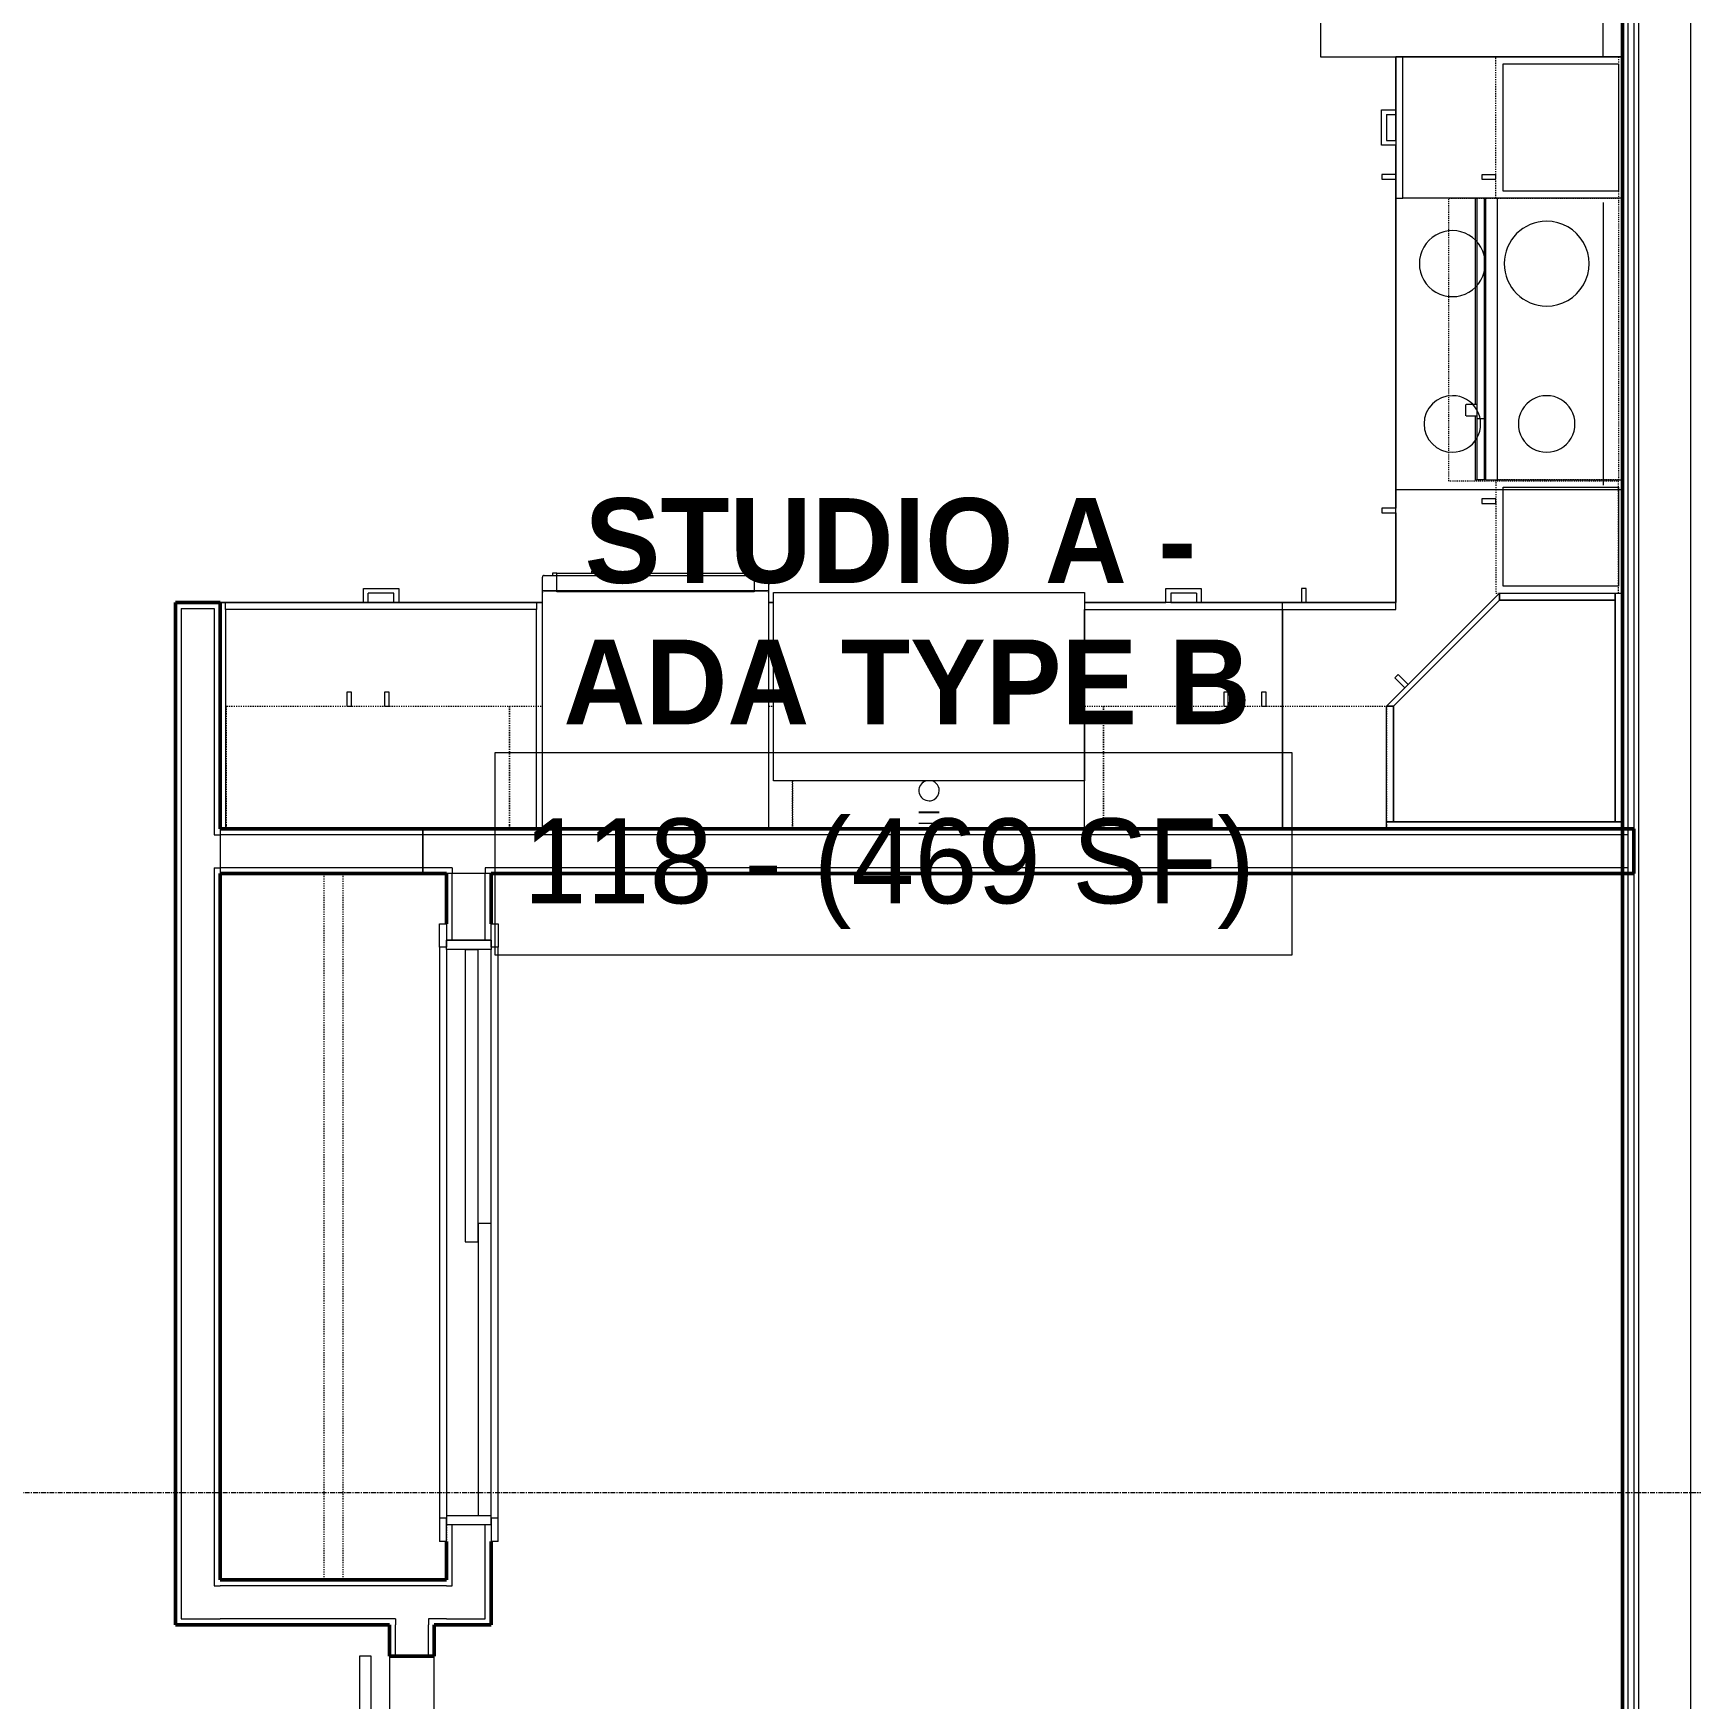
# Model space of a CAD drawing. Header units: inches. Extents: x -4235 to -464, y 9706 to 12338.
# Drawn here: x -3108.3 to -2932.5, y 11825.4 to 12002 of the extents above; entities that cross this region are included whole.
import ezdxf

# ---------------------------------------------------------------- set-up
doc = ezdxf.new("R2010")
doc.units = ezdxf.units.IN
doc.header["$MEASUREMENT"] = 0
for name, pattern in [('Dash', [0.25, 0.125, -0.125]), ('Grid Line 1_2_', [0.8749999999999999, 0.4999999999999999, -0.125, 0.125, -0.125]), ('Overhead', [0.15624999999999997, 0.09374999999999997, -0.06249999999999999])]:
    doc.linetypes.add(name, pattern=pattern)
for name, color, linetype, lineweight in [('0-1', 7, 'Continuous', 5), ('0-2', 10, 'Continuous', 9), ('A-AREA-IDEN', 2, 'Continuous', 9), ('A-DOOR-1', 10, 'Continuous', 9), ('A-DOOR-4', 7, 'Continuous', 50), ('A-DOOR-FRAM-1', 10, 'Continuous', 9), ('A-WALL-1', 7, 'Continuous', 50), ('A-WALL-2', 250, 'Continuous', 13), ('A-WALL-3', 10, 'Continuous', 9), ('A-WALL-4', 254, 'Continuous', 9), ('A-WALL-5', 113, 'Continuous', 9), ('I-WALL-1', 7, 'Continuous', 50), ('P-SANR-FIXT-1', 10, 'Continuous', 9), ('P-SANR-FIXT-2', 254, 'Continuous', 9), ('Q-CASE', 31, 'Continuous', 9), ('Q-CASE-1', 254, 'Continuous', 9), ('Q-CASE-2', 10, 'Continuous', 9), ('Q-CASE-3', 254, 'Dash', 9), ('Q-CASE-4', 10, 'Dash', 9), ('Q-CASE-HDLN-1', 10, 'Dash', 9), ('Q-CASE-HDLN-2', 254, 'Dash', 9), ('Q-SPCQ-1', 10, 'Continuous', 9), ('Q-SPCQ-2', 91, 'Overhead', 9), ('S-GRID-1', 1, 'Grid Line 1_2_', 9)]:
    doc.layers.add(name, color=color, linetype=linetype, lineweight=lineweight)
doc.styles.add('Century Gothic', font='ufonts.com_century-gothic.ttf', dxfattribs={"height": 8.999999999999991})
doc.styles.add('Century Gothic_B', font='GOTHICB.TTF', dxfattribs={"height": 8.999999999999991})

# ---------------------------------------------------------------- blocks, each defined once
blk = doc.blocks.new('SLIDING - FLUSH - 5-0 x 6-8-3203586-BACKGROUND - RCP - 1ST FLOOR')
at = {"layer": 'A-DOOR-1'}
for p, q in [((-32.75000000000009, 2.500000000038348), (-32.75000000000009, 3.250000000038348)), ((-30.25000000000009, 3.250000000038153), (-32.7500000000001, 3.250000000038137)), ((-32.75000000000009, 2.500000000038137), (-30.25000000000008, 2.500000000038153)), ((30.2499999999999, 3.250000000038259), (-30.25000000000009, 3.250000000038064)), ((-30.25000000000009, 3.250000000038348), (-30.25000000000009, 2.500000000038349)), ((30.24999999999991, 2.500000000038544), (30.2499999999999, 3.250000000038544)), ((30.2499999999999, 3.250000000038544), (32.7499999999999, 3.25000000003856)), ((32.7499999999999, 2.50000000003856), (30.2499999999999, 2.500000000038544)), ((32.7499999999999, 3.25000000003856), (32.7499999999999, 2.50000000003856)), ((29.99999999999989, 0.4999999999999985), (-1.000000000000092, 0.4999999999999985)), ((-1.000000000000095, 0.4999999999999985), (-1.000000000000095, -0.8750000000000002)), ((29.99999999999989, 0.4999999999999985), (29.99999999999989, -0.8750000000000002)), ((0.9999999999999057, -0.8750000000000002), (-30.00000000000012, -0.8750000000000002)), ((-30.00000000000012, -0.8750000000000002), (-30.00000000000012, -2.250000000000026)), ((-1.000000000000095, -0.8750000000000002), (29.99999999999989, -0.8750000000000002)), ((0.9999999999999057, -0.8750000000000002), (0.9999999999999057, -2.250000000000026)), ((-32.75000000000011, -3.000000000000026), (-32.75000000000011, -2.250000000000026)), ((-30.25000000000011, -2.250000000000026), (-32.75000000000011, -2.250000000000026)), ((-32.75000000000011, -3.000000000000027), (-30.25000000000011, -3.000000000000027)), ((-30.25000000000012, -2.250000000000026), (-30.25000000000012, -3.000000000000025)), ((-30.25000000000011, -3.000000000000311), (30.24999999999988, -3.00000000000031)), ((-30.00000000000012, -2.250000000000026), (0.9999999999999057, -2.250000000000026)), ((30.24999999999988, -2.250000000000026), (32.74999999999988, -2.250000000000026)), ((30.24999999999989, -3.000000000000026), (30.24999999999989, -2.250000000000026)), ((32.74999999999988, -3.000000000000026), (30.24999999999988, -3.000000000000026)), ((32.74999999999988, -2.250000000000026), (32.74999999999988, -3.000000000000026))]:
    blk.add_line(p, q, dxfattribs=at)
at = {"layer": 'A-DOOR-FRAM-1'}
for p, q in [((-31.0000000000001, -2.249999999999958), (-31.0000000000001, 2.500000000038503)), ((-30.00000000000008, 2.500000000038503), (-31.0000000000001, 2.500000000038503)), ((29.99999999999988, 2.50000000003822), (-30.00000000000008, 2.50000000003822)), ((-30.00000000000008, 2.500000000038503), (-30.00000000000008, -2.249999999999958)), ((29.99999999999988, -2.249999999999958), (29.99999999999988, 2.500000000038503)), ((29.99999999999988, 2.500000000038503), (30.9999999999999, 2.500000000038503)), ((30.9999999999999, 2.500000000038503), (30.9999999999999, -2.249999999999958)), ((-31.00000000000009, -2.249999999999958), (-30.00000000000009, -2.249999999999958)), ((0.9999999999997619, -2.250000000000242), (29.99999999999988, -2.250000000000242)), ((30.9999999999999, -2.249999999999958), (29.99999999999988, -2.249999999999958))]:
    blk.add_line(p, q, dxfattribs=at)
blk = doc.blocks.new('BARN - FLUSH - 3-0 x 7-0 BARN DOOR-V16-BACKGROUND - RCP - 1ST FLOOR')
at = {"layer": 'A-DOOR-1'}
for p, q in [((-57.00000000000886, 5.57292521109396), (-60.0000000000092, 5.57292521109396)), ((-60.00000000000033, 5.572925211097445), (-60.00000000000033, 4.947925211097454)), ((-57.00000000000023, 4.07292521109958), (-57.00000000000023, 5.822925211099578)), ((-57.00000000000023, 5.822925211099578), (-21.00000000000023, 5.822925211099578)), ((-21.00000000000023, 5.822925211099578), (-21.00000000000023, 4.07292521109958)), ((17.99999999999079, 5.57292521109396), (-21.00000000000886, 5.57292521109396)), ((17.99999999999986, 4.94792521109745), (17.99999999999986, 5.572925211097445)), ((-60.00000000000033, 4.947925211097447), (-60.00000000000033, 4.322925211097445)), ((-60.00000000000954, 4.322925211094073), (-57.0000000000092, 4.322925211094073)), ((-21.00000000000023, 4.07292521109958), (-57.00000000000023, 4.07292521109958)), ((-21.00000000000921, 4.322925211094073), (17.99999999999045, 4.322925211094073)), ((17.99999999999986, 4.322925211097445), (17.99999999999986, 4.947925211097443))]:
    blk.add_line(p, q, dxfattribs=at)
at = {"layer": 'A-DOOR-4'}
for p, q in [((-56.00000000000018, 5.999999999999679), (-56.00000000000018, 5.82292521109938)), ((-54.50000000000018, 5.999999999999679), (-56.00000000000018, 5.999999999999679)), ((-54.50000000000018, 5.82292521109938), (-54.50000000000018, 5.999999999999679)), ((-23.50000000000048, 5.999999999999679), (-23.50000000000048, 5.82292521109922)), ((-22.00000000000048, 5.999999999999679), (-23.50000000000048, 5.999999999999679)), ((-22.00000000000048, 5.82292521109922), (-22.00000000000048, 5.999999999999679))]:
    blk.add_line(p, q, dxfattribs=at)
blk = doc.blocks.new('Refrigerator_-_Side-by-Side_6047 - 36_ X 30_-345559-BACKGROUND - RCP - 1ST FLOOR')
at = {"layer": 'Q-SPCQ-1'}
for p, q in [((17.87499999999981, 14.42220360188391), (-17.87500000000018, 14.42220360188391)), ((-17.87500000000018, 14.42220360188391), (-17.87500000000018, -15.57779639811609)), ((17.8749999999998, -15.57779639811608), (17.8749999999998, 14.42220360188391)), ((-17.87500000000018, -15.57779639811608), (17.87499999999981, -15.57779639811608))]:
    blk.add_line(p, q, dxfattribs=at)
blk = doc.blocks.new('OD_CW_Closet - OD_CW_Closet-2480202-BACKGROUND - RCP - 1ST FLOOR')
at = {"layer": 'Q-CASE-HDLN-1'}
for p, q in [((6.050204918920828, -9.285905377964807e-13), (7.800204918918539, -9.285905377964807e-13)), ((8.800204918920798, -9.285905377964807e-13), (68.80020491892064, -9.285905377964807e-13)), ((69.05020491892041, -9.285905377964807e-13), (71.55020491892061, -9.285905377964807e-13)), ((0.7377049180327883, -11.00000000000065), (75.64229468586618, -11.00000000000065)), ((0.7377049180327883, -13.00000000000065), (75.64229468586618, -13.00000000000065))]:
    blk.add_line(p, q, dxfattribs=at)
at = {"layer": 'Q-CASE-HDLN-2'}
for p, q in [((0.7377049180327883, -24.00000000000042), (0.7377049180327883, -9.272582701669305e-13)), ((0.7377049180327883, -9.285905377964807e-13), (6.050204918920828, -9.285905377964807e-13)), ((68.80020491892064, -9.285905377964807e-13), (69.05020491892041, -9.285905377964807e-13)), ((71.55020491892061, -9.285905377964807e-13), (75.64229468586618, -9.285905377964807e-13)), ((75.64229468586618, -9.285905377964807e-13), (75.64229468586618, -24.00000000000042)), ((75.64229468586618, -24.00000000000042), (0.7377049180327829, -24.00000000000042))]:
    blk.add_line(p, q, dxfattribs=at)
blk = doc.blocks.new('Range - 24_ x 30_-2320547-BACKGROUND - RCP - 1ST FLOOR')
at = {"layer": 'Q-SPCQ-1'}
blk.add_line((-2.664535259100375e-15, 21.99999999999997), (29.9999999999962, 21.99999999999997), dxfattribs=at)
for centre, radius, start, end in [((6.499999999999339, 16.00000000000003), 4.499999999999293, 359.9999999999996, 179.9999999999998), ((23.49999999999869, 16.00000000000002), 2.999999999999963, 359.9999999999996, 179.9999999999997), ((6.499999999999339, 16.00000000000006), 4.499999999999299, 179.9999999999997, 359.9999999999989), ((23.49999999999869, 16.00000000000005), 2.999999999999962, 180.0000000000001, 3.562221243239139e-13), ((6.499999999999833, 5.999999999999932), 3.499999999999869, 359.9999999999996, 179.9999999999998), ((23.49999999999989, 5.999999999999961), 2.999999999999918, 359.9999999999996, 180), ((6.499999999999833, 5.999999999999954), 3.49999999999987, 180.0000000000001, 3.562221243239139e-13), ((23.49999999999989, 5.999999999999978), 2.999999999999916, 179.9999999999998, 359.9999999999989)]:
    blk.add_arc(centre, radius, start, end, dxfattribs=at)
blk = doc.blocks.new('300 Series Wall Hung Cabinet_302 - 33_ X 21_-2749814-BACKGROUND - RCP - 1ST FLOOR')
at = {"layer": 'Q-CASE-3'}
for p, q in [((14.49999998684184, 15.37500000003894), (16.5000000000002, 15.37500000003894)), ((16.5000000000002, 15.37500000003894), (16.5000000000002, 2.750000000226902)), ((-16.49999999999978, 2.750000000217617), (-16.49999999999978, 7.47235920421164))]:
    blk.add_line(p, q, dxfattribs=at)
at = {"layer": 'Q-CASE-4'}
for p, q in [((-16.49999999999978, 2.374999999999776), (-16.49999999999978, 2.750000000217617)), ((16.5000000000002, 2.374999999999776), (-16.49999999999978, 2.374999999999776)), ((16.5000000000002, 2.750000000226902), (16.5000000000002, 2.374999999999777))]:
    blk.add_line(p, q, dxfattribs=at)
blk = doc.blocks.new('Base Cabinet 4 Drawer 254 - Base Cabinet 4 Drawer 254 21_-2556168-BACKGROUND - RCP - 1ST FLOOR')
at = {"layer": 'Q-CASE-2'}
for p, q in [((-9.762295081967455, -23.25000000000002), (-9.762295081967455, 5.86197757002089e-14)), ((-9.762295081967455, 5.86197757002089e-14), (11.23770491803255, 5.86197757002089e-14)), ((11.23770491803255, 5.86197757002089e-14), (11.23770491803255, -23.25000000000002)), ((-9.762295081967455, -23.25000000000002), (-9.762295081967455, -23.99999999999998)), ((11.23770491803255, -23.25000000000002), (-9.762295081967457, -23.25000000000002)), ((-9.762295081967455, -23.99999999999998), (11.23770491803255, -23.99999999999998)), ((-0.6379222451228456, -24.00000000000002), (-1.137295081967466, -24.00000000000002)), ((-1.137295081967467, -25.50000000000002), (-1.137295081967465, -24.00000000000002)), ((-0.637922245122847, -25.0006271631554), (-0.6379222451228456, -24.00000000000002)), ((2.113332081187912, -25.00062716315539), (2.113332081187914, -24.00000000000002)), ((2.113332081187914, -24.00000000000002), (2.612704918032535, -24.00000000000002)), ((2.612704918032533, -24.00000000000002), (2.61270491803253, -25.50000000000001)), ((11.23770491803255, -23.99999999999998), (11.23770491803255, -23.25000000000002)), ((2.612704918032532, -25.50000000000001), (-1.137295081967469, -25.50000000000002)), ((-0.637922245122847, -25.0006271631554), (2.113332081187912, -25.00062716315539))]:
    blk.add_line(p, q, dxfattribs=at)
blk = doc.blocks.new('308 - 308 x 27_-2727435-BACKGROUND - RCP - 1ST FLOOR')
at = {"layer": 'Q-CASE'}
for p, q in [((-11.99999999999977, 15.37500000003865), (-1.718625242119755e-13, 27.37500000003897)), ((-1.758593271006261e-13, 26.62500000003882), (-11.24999999999976, 15.37500000003865)), ((-1.718625242119755e-13, 27.37500000003897), (-1.718625242119755e-13, 26.62500000003882)), ((-11.24999999999976, 15.37500000003865), (-11.99999999999977, 15.37500000003865))]:
    blk.add_line(p, q, dxfattribs=at)
at = {"layer": 'Q-CASE-1'}
for p, q in [((-11.24999999999993, 15.37500000003854), (-7.314149286230543e-13, 26.62500000003885)), ((-3.517186542012508e-13, 27.37500000003897), (12.24999999999979, 27.37500000003897)), ((-3.503974241396172e-13, 26.62500000003931), (-3.517186542012508e-13, 27.37500000003897)), ((-7.327471962526045e-13, 26.62500000003885), (12.24999999999954, 26.62500000003886)), ((12.24999999999979, 26.62500000003931), (-3.517186542012508e-13, 26.62500000003931)), ((12.24999999999979, 27.37500000003897), (12.24999999999979, 26.62500000003931)), ((12.25000000000027, 3.124999999999795), (12.25000000000027, 27.37500000003929)), ((12.25000000000027, 27.37500000003929), (12.6249999999988, 27.37500000003929)), ((12.24999999999954, 26.62500000003886), (12.24999999999954, 3.124999999999795)), ((-10.7620368030977, 18.73323088084926), (-11.10742029237393, 18.38784739157304)), ((-11.10742029237392, 18.38784739157304), (-10.04728645041973, 17.32771354961884)), ((-9.701902961143501, 17.67309703889506), (-10.7620368030977, 18.73323088084926)), ((-11.99999999999978, 15.37500000003866), (-11.24999999999978, 15.37500000003866)), ((-11.99999999999978, 3.124999999999801), (-11.99999999999978, 15.37500000003866)), ((-11.24999999999993, 3.124999999999795), (-11.24999999999993, 15.37500000003854)), ((-11.24999999999978, 15.37500000003866), (-11.24999999999978, 3.124999999999801)), ((-11.24999999999978, 3.124999999999801), (-11.99999999999978, 3.124999999999799)), ((-11.99999999999974, 2.750000000237205), (-11.99999999999974, 3.124999999999797)), ((-11.99999999999974, 3.124999999999797), (12.62500000000553, 3.124999999999797)), ((12.24999999999954, 3.124999999999797), (-11.24999999999993, 3.124999999999795)), ((12.62500000000552, 3.124999999999795), (12.25000000000027, 3.124999999999795))]:
    blk.add_line(p, q, dxfattribs=at)
at = {"layer": 'Q-CASE-2'}
for p, q in [((12.6249999999988, 27.37500000003929), (13.00000000000021, 27.37500000003929)), ((13.00000000000021, 27.37500000003929), (13.00000000000021, 3.124999999999795)), ((-11.99999999999974, 2.375000000902045), (-11.99999999999974, 2.750000000237205)), ((13.00000000000021, 2.374999999999797), (-11.99999999999974, 2.374999999999797)), ((13.00000000000021, 3.124999999999795), (12.62500000000552, 3.124999999999795)), ((12.62500000000553, 3.124999999999797), (13.00000000000021, 3.124999999999797)), ((13.00000000000021, 3.124999999999797), (13.00000000000021, 2.374999999999797))]:
    blk.add_line(p, q, dxfattribs=at)
blk = doc.blocks.new('300 Series Wall Hung Cabinet_301 - 12_ x 27_-2529027-BACKGROUND - RCP - 1ST FLOOR')
at = {"layer": 'Q-CASE-1'}
for p, q in [((-5.250000000000161, -12.43750000003913), (-5.250000000000162, -0.1875000000002025)), ((5.249999999999917, -0.1875000000002025), (5.249999999999917, -12.43750000003913)), ((5.249999999999917, -12.43750000003913), (-5.250000000000161, -12.43750000003913)), ((-3.51155398524565, -13.18750000003938), (-3.999999999999833, -13.18750000003938)), ((-3.999999999999833, -13.18750000003938), (-3.999999999999833, -14.68675565726171)), ((-3.511553985245655, -14.68675565726171), (-3.511553985245655, -13.18750000003938)), ((-3.999999999999833, -14.68675565726171), (-3.51155398524565, -14.68675565726171))]:
    blk.add_line(p, q, dxfattribs=at)
at = {"layer": 'Q-CASE-2'}
blk.add_line((-5.250000000000162, -0.1875000000002025), (5.249999999999917, -0.1875000000002025), dxfattribs=at)
at = {"layer": 'Q-CASE-3'}
for p, q in [((-5.999999999999787, -0.1875000000002024), (-5.999999999999787, -13.18750000003937)), ((6.000000000000202, -13.18750000003937), (6.000000000000202, -0.1875000000002025)), ((-5.999999999999787, -13.18750000003937), (6.000000000000202, -13.18750000003937))]:
    blk.add_line(p, q, dxfattribs=at)
at = {"layer": 'Q-CASE-4'}
blk.add_line((6.000000000000202, -0.1875000000002024), (-5.999999999999786, -0.1875000000002024), dxfattribs=at)
blk = doc.blocks.new('Base Cabinet 3 Drawer 230 - Base Cabinet 3 Drawer 230 33_-2609767-BACKGROUND - RCP - 1ST FLOOR')
at = {"layer": 'Q-CASE-2'}
for p, q in [((-1.137295081967465, 23.99999999999995), (-1.137295081967467, 25.49999999999995)), ((-1.137295081967469, 25.49999999999995), (2.612704918032532, 25.49999999999994)), ((2.113332081187912, 25.00062716315531), (-0.6379222451228473, 25.00062716315533)), ((-0.6379222451228459, 23.99999999999995), (-0.6379222451228473, 25.00062716315533)), ((2.113332081187913, 23.99999999999995), (2.113332081187912, 25.00062716315531)), ((2.612704918032529, 25.49999999999994), (2.612704918032533, 23.99999999999995)), ((-15.76229508196745, 23.99999999999998), (17.23770491803254, 23.99999999999998)), ((-15.76229508196745, 23.24999999999998), (-15.76229508196745, 23.99999999999998)), ((17.23770491803254, 23.24999999999998), (-15.76229508196745, 23.24999999999998)), ((-15.76229508196745, 23.24999999999998), (-15.76229508196745, -7.993605777301063e-14)), ((-1.137295081967467, 23.99999999999995), (-0.6379222451228459, 23.99999999999995)), ((2.612704918032535, 23.99999999999995), (2.113332081187914, 23.99999999999995)), ((17.23770491803254, 23.99999999999998), (17.23770491803254, 23.24999999999998)), ((17.23770491803254, -7.993605777301063e-14), (17.23770491803254, 23.24999999999998)), ((-15.76229508196745, -7.993605777301063e-14), (17.23770491803254, -7.993605777301063e-14))]:
    blk.add_line(p, q, dxfattribs=at)
blk = doc.blocks.new('30quot_MicrowaveVent_11166 - 70cm miele oven-V19-BACKGROUND - RCP - 1ST FLOOR')
at = {"layer": 'Q-CASE-1'}
for p, q in [((-14.20323996385697, -0.3749999935878682), (-14.20323996385699, -13.2283464566962)), ((15.67864979992253, -13.22834645669624), (15.67864979992255, -0.3749999935888702)), ((-14.20323996385699, -13.2283464566962), (-14.20323996385699, -14.48818897637811)), ((15.67864979992253, -13.22834645669624), (-14.20323996385699, -13.2283464566962)), ((15.67864979992253, -14.48818897637815), (15.67864979992253, -13.22834645669624)), ((-14.20323996385699, -14.48818897637811), (15.67864979992253, -14.48818897637815)), ((9.18258680779676, -14.60629921259863), (-14.20323996385699, -14.60629921259856)), ((-14.20323996385699, -14.60629921259856), (-14.20323996385699, -15.39370078740171)), ((-14.20323996385724, -15.39370078740176), (-14.20323996385724, -15.59934049563707)), ((-14.20323996385699, -15.39370078740171), (9.182586807796756, -15.39370078740178)), ((-14.20323996386997, -15.59934049563987), (7.686523815658147, -15.59934049563987)), ((7.686523815670802, -15.39370078740172), (7.686523815670801, -16.54997944130986)), ((8.878638004028913, -16.54997944130984), (8.878638004028915, -15.39370078740175)), ((8.878638004016208, -15.5993404956397), (15.67864979990958, -15.5993404956397)), ((9.18258680779676, -14.60629921259863), (9.182586807796756, -15.39370078740178)), ((15.67864979992279, -14.60629921259866), (9.18258680779676, -14.60629921259864)), ((9.18258680779676, -14.60629921259864), (9.182586807796758, -15.39370078740177)), ((9.182586807796758, -15.39370078740177), (15.67864979992279, -15.39370078740179)), ((15.67864979992279, -14.60629921259866), (15.67864979992279, -15.39370078740179)), ((15.6786497999223, -15.59934049563711), (15.6786497999223, -15.3937007874018)), ((7.686523815658147, -16.59914315957239), (8.878638004016208, -16.59914315957222)), ((8.878638004028913, -16.54997944130985), (8.878638004028913, -16.54997944130984))]:
    blk.add_line(p, q, dxfattribs=at)
at = {"layer": 'Q-CASE-2'}
for p, q in [((-14.20323996385697, -1.683762490763913e-13), (-14.20323996385697, -0.3749999935878682)), ((15.67864979992255, -2.110088132219973e-13), (-14.20323996385697, -1.683762490763913e-13)), ((15.67864979992255, -0.3749999935888702), (15.67864979992255, -2.110088132219973e-13))]:
    blk.add_line(p, q, dxfattribs=at)
blk = doc.blocks.new('Base Cabinet Corner 197 - Base Cabinet Corner 197-2565125-BACKGROUND - RCP - 1ST FLOOR')
at = {"layer": 'Q-CASE-2'}
for p, q in [((-23.26229508196744, 9.059419880941276e-14), (12.73770491803259, 9.059419880941276e-14)), ((-23.26229508196744, -35.99999999999996), (-23.26229508196744, 9.059419880941276e-14)), ((12.73770491803259, 9.059419880941276e-14), (12.73770491803259, -23.99999999999989)), ((0.7377049180324715, -23.25000000000006), (0.7377049180324715, -35.99999999999996)), ((12.73770491803259, -23.25000000000006), (0.7377049180324712, -23.25000000000006)), ((0.7377049180324715, -23.25000000000006), (0.7377049180324715, -23.99999999999989)), ((0.7377049180324715, -23.99999999999989), (0.7377049180324715, -35.99999999999996)), ((12.73770491803259, -23.99999999999989), (0.7377049180324712, -23.99999999999989)), ((10.72615093278658, -24.00000000000017), (10.2377049180324, -24.00000000000017)), ((10.2377049180324, -24.00000000000017), (10.2377049180324, -25.49925565722249)), ((10.72615093278657, -25.49925565722249), (10.72615093278657, -24.00000000000017)), ((10.2377049180324, -25.49925565722249), (10.72615093278658, -25.49925565722249)), ((2.232901055810285, -33.51155398524595), (0.7336453985879628, -33.51155398524595)), ((0.7336453985879627, -33.51155398524595), (0.7336453985879625, -34.00000000000013)), ((2.232901055810286, -34.00000000000013), (2.232901055810285, -33.51155398524595)), ((0.7336453985879626, -34.00000000000013), (2.232901055810287, -34.00000000000013)), ((0.7377049180324715, -35.99999999999996), (-23.26229508196744, -35.99999999999996))]:
    blk.add_line(p, q, dxfattribs=at)
blk = doc.blocks.new('300 Series Wall Hung Cabinet_301 - 15_ x 27_-2759284-BACKGROUND - RCP - 1ST FLOOR')
at = {"layer": 'Q-CASE-1'}
for p, q in [((-5.01155398524565, 14.68675565726129), (-5.499999999999833, 14.68675565726129)), ((-5.499999999999833, 14.68675565726129), (-5.499999999999833, 13.18750000003897)), ((-5.011553985245655, 13.18750000003897), (-5.011553985245655, 14.68675565726129)), ((-6.750000000000163, 0.1874999999997975), (-6.750000000000163, 12.43750000003872)), ((-6.750000000000163, 12.43750000003872), (6.749999999999915, 12.43750000003872)), ((-5.499999999999833, 13.18750000003897), (-5.01155398524565, 13.18750000003897)), ((6.749999999999915, 12.43750000003872), (6.749999999999915, 0.1874999999997975))]:
    blk.add_line(p, q, dxfattribs=at)
at = {"layer": 'Q-CASE-2'}
blk.add_line((6.749999999999915, 0.1874999999997975), (-6.750000000000163, 0.1874999999997975), dxfattribs=at)
at = {"layer": 'Q-CASE-3'}
for p, q in [((-7.499999999999789, 0.1874999999997974), (-7.499999999999789, 13.18750000003897)), ((-7.499999999999789, 13.18750000003897), (7.500000000000199, 13.18750000003897)), ((7.5000000000002, 1.812500006871108), (7.5000000000002, 0.1874999999997975))]:
    blk.add_line(p, q, dxfattribs=at)
at = {"layer": 'Q-CASE-4'}
for p, q in [((7.5000000000002, 13.18750000003897), (7.5000000000002, 1.812500006871108)), ((7.5000000000002, 0.1874999999997974), (-7.499999999999787, 0.1874999999997974))]:
    blk.add_line(p, q, dxfattribs=at)
blk = doc.blocks.new('kitchen_faucet_14143 - kitchen_faucet_14143-V63-BACKGROUND - RCP - 1ST FLOOR')
at = {"layer": 'P-SANR-FIXT-2'}
for p, q in [((2.26377952755905, 1.045785835549179), (2.26377952755905, 1.082677165354323)), ((2.26377952755905, 0.5413385826771525), (2.26377952755905, 1.045785835549179)), ((2.26377952755905, -0.2802174700913224), (2.26377952755905, 0.5413385826771525)), ((2.341937537993019, 1.082677165354323), (2.341937537993019, -0.2802174700913151)), ((3.444881889763774, 0.5413385826771525), (3.444881889763774, 1.082677165354323)), ((3.444881889763774, -1.099722404419551e-14), (3.444881889763774, 0.5413385826771525)), ((2.26377952755905, -0.9376259292941831), (2.26377952755905, -0.2802174700913224)), ((2.26377952755905, -1.045785835549195), (2.26377952755905, -0.9376259292941831)), ((2.26377952755905, -1.082677165354337), (2.26377952755905, -1.045785835549195)), ((2.341937537993019, -0.2802174700913151), (2.341937537993019, -0.9376259292941796)), ((2.341937537993019, -0.9376259292941796), (2.341937537993019, -1.045785835549193)), ((2.341937537993019, -1.045785835549193), (2.341937537993019, -1.082677165354337)), ((3.444881889763774, -0.2802174700913224), (3.444881889763774, -1.099722404419551e-14)), ((3.444881889763774, -0.7655683654578846), (3.444881889763774, -0.2802174700913224)), ((3.444881889763774, -1.082677165354337), (3.444881889763774, -0.7655683654578846))]:
    blk.add_line(p, q, dxfattribs=at)
at = {"layer": 'P-SANR-FIXT-2', "flags": 128}
blk.add_lwpolyline([(-0.9193261712170794, -0.5997664467522068), (-0.9595049507451846, -0.6124470583235476), (-1.000406581402217, -0.6253558051069006), (-1.042023141024003, -0.6384901868301057)], dxfattribs=at)
at = {"layer": 'P-SANR-FIXT-2'}
for radius, start, end in [(1.08267716535433, 135.0000000000003, 164.2961204791863), (1.08267716535433, 90.00000000000031, 135.0000000000003), (1.082677165354331, 30.00000000000031, 90.00000000000037), (1.08267716535433, 284.9999999999995, 359.9999999999994), (1.082677165354331, 15.00000000000037, 30.00000000000037), (1.082677165354331, 3.702555429209841e-13, 15.00000000000037), (1.082677165354331, 195.7038795208137, 254.9999999999997), (1.082677165354332, 254.9999999999997, 269.9999999999996), (1.08267716535433, 269.9999999999996, 284.9999999999996)]:
    blk.add_arc((0, 0), radius, start, end, dxfattribs=at)
blk = doc.blocks.new('Stainless Steel Farmhous Kitchen Sink - Stainless Steel Farmhous Kitchen Sink-2443921-BACKGROUND - RCP - 1ST FLOOR')
at = {"layer": 'P-SANR-FIXT-1'}
for p, q in [((-32.99999999999999, -22.20255807728396), (-32.99999999999999, -2.246744941135732)), ((-32.99999999999999, -2.246744941135732), (3.351335386622781e-43, -2.246744941127163)), ((3.351335386622781e-43, -2.246744941127163), (1.962812617283057e-42, -22.20255807728407)), ((1.962812617283057e-42, -22.20255807728407), (-32.99999999999999, -22.20255807728396))]:
    blk.add_line(p, q, dxfattribs=at)
blk = doc.blocks.new('300 Series Wall Hung Cabinet_302 - 30_ X 27_-V57-BACKGROUND - RCP - 1ST FLOOR')
at = {"layer": 'Q-CASE-1'}
for p, q in [((-1.761553985245542, 16.87425565726128), (-2.249999999999725, 16.87425565726128)), ((-2.249999999999725, 16.87425565726128), (-2.249999999999725, 15.37500000003896)), ((-1.761553985245548, 15.37500000003896), (-1.761553985245548, 16.87425565726128)), ((2.238446014754497, 16.87425565726127), (1.750000000000313, 16.87425565726127)), ((1.750000000000313, 16.87425565726127), (1.750000000000313, 15.37500000003894)), ((2.238446014754491, 15.37500000003894), (2.238446014754491, 16.87425565726127)), ((-2.249999999999725, 15.37500000003896), (-1.761553985245542, 15.37500000003896)), ((1.750000000000313, 15.37500000003894), (2.238446014754497, 15.37500000003894))]:
    blk.add_line(p, q, dxfattribs=at)
at = {"layer": 'Q-CASE-3'}
for p, q in [((-14.99999999999979, 2.750000000226922), (-14.99999999999979, 15.37500000003897)), ((-14.99999999999979, 15.37500000003897), (15.0000000000002, 15.37500000003897)), ((15.0000000000002, 15.37500000003897), (15.0000000000002, 2.750000000235247))]:
    blk.add_line(p, q, dxfattribs=at)
at = {"layer": 'Q-CASE-4'}
for p, q in [((-14.99999999999979, 2.374999999999797), (-14.99999999999979, 2.750000000226922)), ((15.0000000000002, 2.374999999999797), (-14.99999999999979, 2.374999999999797)), ((15.0000000000002, 2.750000000235247), (15.0000000000002, 2.374999999999798))]:
    blk.add_line(p, q, dxfattribs=at)
blk = doc.blocks.new('300 Series Wall Hung Cabinet_302 - 30_ X 27_-V58-BACKGROUND - RCP - 1ST FLOOR')
at = {"layer": 'Q-CASE-3'}
for p, q in [((-14.99999999999979, 2.750000000208995), (-14.99999999999979, 15.37500000003897)), ((-14.99999999999979, 15.37500000003897), (-11.5156250064288, 15.37500000003897)), ((12.48437499357154, 15.37500000003897), (12.99999998684248, 15.37500000003897)), ((15.0000000000002, 7.472359204211664), (15.0000000000002, 2.75000000021764))]:
    blk.add_line(p, q, dxfattribs=at)
at = {"layer": 'Q-CASE-4'}
for p, q in [((-14.99999999999979, 2.374999999999797), (-14.99999999999979, 2.750000000208995)), ((-11.51562500642271, 2.374999999999797), (-14.99999999999979, 2.374999999999797)), ((15.0000000000002, 2.374999999999797), (12.48437499357714, 2.374999999999797)), ((15.0000000000002, 2.75000000021764), (15.0000000000002, 2.374999999999798))]:
    blk.add_line(p, q, dxfattribs=at)
blk = doc.blocks.new('300 Series Wall Hung Cabinet_302 - 30_ X 27_-V59-BACKGROUND - RCP - 1ST FLOOR')
at = {"layer": 'Q-CASE-1'}
for p, q in [((-1.761553985245542, 16.87425565726128), (-2.249999999999725, 16.87425565726128)), ((-2.249999999999725, 16.87425565726128), (-2.249999999999725, 15.37500000003896)), ((-1.761553985245548, 15.37500000003896), (-1.761553985245548, 16.87425565726128)), ((2.238446014754497, 16.87425565726127), (1.750000000000313, 16.87425565726127)), ((1.750000000000313, 16.87425565726127), (1.750000000000313, 15.37500000003894)), ((2.238446014754491, 15.37500000003894), (2.238446014754491, 16.87425565726127)), ((-2.249999999999725, 15.37500000003896), (-1.761553985245542, 15.37500000003896)), ((1.750000000000313, 15.37500000003894), (2.238446014754497, 15.37500000003894))]:
    blk.add_line(p, q, dxfattribs=at)
at = {"layer": 'Q-CASE-3'}
for p, q in [((-14.99999999999979, 2.750000000200348), (-14.99999999999979, 15.37500000003897)), ((-14.99999999999979, 15.37500000003897), (15.0000000000002, 15.37500000003897)), ((15.0000000000002, 15.37500000003897), (15.0000000000002, 2.750000000208674))]:
    blk.add_line(p, q, dxfattribs=at)
at = {"layer": 'Q-CASE-4'}
for p, q in [((-14.99999999999979, 2.376738306122366), (-14.99999999999979, 2.750000000200348)), ((15.0000000000002, 2.374999999999797), (-14.99999999999979, 2.374999999999797)), ((15.0000000000002, 2.750000000208674), (15.0000000000002, 2.374999999999798))]:
    blk.add_line(p, q, dxfattribs=at)
blk = doc.blocks.new('Single Door 1 Drawer 211 - 211 Base Cabinet Single Door1 Drawer 15_-2709718-BACKGROUND - RCP - 1ST FLOOR')
at = {"layer": 'Q-CASE-2'}
for p, q in [((-11.26229508196745, -23.25000000000002), (-11.26229508196745, 7.993605777301176e-14)), ((-11.26229508196745, 7.993605777301176e-14), (3.737704918032543, 7.993605777301176e-14)), ((3.737704918032544, 7.993605777301176e-14), (3.737704918032544, -23.25000000000006)), ((-11.26229508196745, -23.25000000000002), (-11.26229508196745, -23.99999999999995)), ((3.737704918032544, -23.25000000000006), (-11.26229508196745, -23.25000000000006)), ((-11.26229508196745, -23.99999999999998), (3.737704918032543, -23.99999999999998)), ((-5.137922245122884, -24.0000000000001), (-5.637295081967506, -24.0000000000001)), ((-5.637295081967506, -25.50000000000011), (-5.637295081967504, -24.0000000000001)), ((-5.137922245122885, -25.00062716315548), (-5.137922245122884, -24.0000000000001)), ((-2.386667918812126, -25.00062716315547), (-2.386667918812124, -24.0000000000001)), ((-2.386667918812124, -24.0000000000001), (-1.887295081967503, -24.00000000000011)), ((-1.887295081967505, -24.0000000000001), (-1.887295081967509, -25.50000000000009)), ((1.726150932786689, -24.00000000000013), (1.237704918032505, -24.00000000000013)), ((1.237704918032505, -24.00000000000013), (1.237704918032505, -25.49925565722245)), ((1.726150932786682, -25.49925565722245), (1.726150932786682, -24.00000000000013)), ((3.737704918032544, -23.99999999999998), (3.737704918032544, -23.25000000000006)), ((-1.887295081967507, -25.5000000000001), (-5.637295081967507, -25.50000000000011)), ((-5.137922245122885, -25.00062716315548), (-2.386667918812126, -25.00062716315547)), ((1.237704918032505, -25.49925565722245), (1.726150932786689, -25.49925565722245))]:
    blk.add_line(p, q, dxfattribs=at)
blk = doc.blocks.new('Range_Hood_386 - 30_ Wide-V83-BACKGROUND - RCP - 1ST FLOOR')
at = {"layer": 'Q-SPCQ-2'}
for p, q in [((-15.00000000000011, -6.000000000000175), (-15.00000000000011, 11.99999999999996)), ((-15.00000000000011, 11.99999999999996), (14.99999999999985, 11.99999999999996)), ((14.99999999999985, 11.99999999999996), (14.99999999999985, -6.000000000000175)), ((14.99999999999985, -6.000000000000175), (-15.00000000000011, -6.000000000000175))]:
    blk.add_line(p, q, dxfattribs=at)
blk = doc.blocks.new('CTR - 1st Phase - Unit Layouts_rvt-1-BACKGROUND - RCP - 1ST FLOOR')
at = {"layer": 'A-WALL-1'}
for p, q in [((-3093.236236680029, 11833.20980634292), (-3093.236236680013, 11941.61439611045)), ((-3093.236236680013, 11941.61439611045), (-3092.611236680013, 11941.61439611045)), ((-3092.611236680013, 11941.61439611045), (-3089.111236680013, 11941.61439611045)), ((-3089.111236680013, 11941.61439611045), (-3088.486236680013, 11941.61439611045)), ((-3088.486236680013, 11941.61439611045), (-3088.486236680017, 11917.61439611105)), ((-3088.486236680017, 11917.61439611105), (-2938.548736685924, 11917.614396111)), ((-2938.548736685924, 11917.614396111), (-2938.548736685925, 11916.989396111)), ((-2938.548736685925, 11916.989396111), (-2938.548736685926, 11913.489396111)), ((-3064.486236684081, 11912.86439611104), (-3088.486236680018, 11912.86439611105)), ((-3088.486236680018, 11912.86439611105), (-3088.486236680029, 11837.95980634292)), ((-3064.486236684084, 11907.55189610986), (-3064.486236684081, 11912.86439611104)), ((-3059.736236684081, 11912.86439611104), (-3059.736236684083, 11907.55189610986)), ((-2938.548736685926, 11912.864396111), (-3059.736236684081, 11912.86439611104)), ((-2938.548736685926, 11913.489396111), (-2938.548736685926, 11912.864396111)), ((-3064.486236684117, 11837.95980634292), (-3064.486236684115, 11842.05189610986)), ((-3059.736236684115, 11842.05189610986), (-3059.736236684119, 11833.20980634292)), ((-3088.486236680029, 11837.95980634292), (-3064.486236684117, 11837.95980634292)), ((-3092.61123668003, 11833.20980634292), (-3093.236236680029, 11833.20980634292)), ((-3088.48623668003, 11833.20980634292), (-3092.61123668003, 11833.20980634292)), ((-3070.523736686662, 11833.20980634292), (-3088.48623668003, 11833.20980634292)), ((-3070.523736686663, 11829.86439613154), (-3070.523736686662, 11833.20980634292)), ((-3065.773736686661, 11833.20980634292), (-3065.773736686663, 11829.86439613154)), ((-3064.486236684119, 11833.20980634292), (-3065.773736686661, 11833.20980634292)), ((-3060.361236684119, 11833.20980634292), (-3064.486236684119, 11833.20980634292)), ((-3059.736236684119, 11833.20980634292), (-3060.361236684119, 11833.20980634292)), ((-3065.773736686663, 11829.86439613154), (-3070.523736686663, 11829.86439613154))]:
    blk.add_line(p, q, dxfattribs=at)
at = {"layer": 'A-WALL-2'}
for p, q in [((-3092.611236680013, 11940.98939611045), (-3092.61123668003, 11833.83480634293)), ((-3092.611236680013, 11940.98939611045), (-3089.111236680013, 11940.98939611045)), ((-3089.111236680013, 11940.98939611045), (-3089.111236680017, 11916.98939611105)), ((-3089.111236680017, 11916.98939611105), (-3088.486236680017, 11916.98939611105)), ((-2939.173736685924, 11916.989396111), (-3088.486236680017, 11916.98939611105)), ((-2939.173736685924, 11916.989396111), (-2939.173736685926, 11913.489396111)), ((-3089.111236680017, 11913.48939611105), (-3088.486236680018, 11913.48939611105)), ((-3089.111236680017, 11913.48939611105), (-3089.111236680029, 11837.33480634292)), ((-3063.861236684081, 11913.48939611104), (-3088.486236680018, 11913.48939611105)), ((-3063.861236684081, 11913.48939611104), (-3063.861236684081, 11912.86439611104)), ((-3063.861236684085, 11905.80189610986), (-3063.861236684081, 11912.86439611104)), ((-3060.361236684081, 11913.48939611104), (-3060.361236684081, 11912.86439611104)), ((-2939.173736685926, 11913.489396111), (-3060.361236684081, 11913.48939611104)), ((-3060.361236684084, 11905.80189610986), (-3060.361236684081, 11912.86439611104)), ((-3063.861236684117, 11837.33480634292), (-3063.861236684114, 11843.80189610986)), ((-3060.361236684119, 11833.83480634292), (-3060.361236684114, 11843.80189610986)), ((-3089.111236680029, 11837.33480634292), (-3088.486236680029, 11837.33480634292)), ((-3064.486236684118, 11837.33480634292), (-3088.486236680029, 11837.33480634292)), ((-3064.486236684117, 11837.33480634292), (-3063.861236684118, 11837.33480634292)), ((-3092.61123668003, 11833.83480634293), (-3089.111236680029, 11833.83480634293)), ((-3089.111236680029, 11833.83480634293), (-3088.48623668003, 11833.83480634293)), ((-3069.898736686661, 11833.83480634292), (-3088.48623668003, 11833.83480634292)), ((-3069.898736686661, 11833.83480634292), (-3069.898736686661, 11833.20980634292)), ((-3069.898736686663, 11829.86439613154), (-3069.898736686661, 11833.20980634292)), ((-3066.398736686662, 11833.83480634292), (-3066.398736686662, 11833.20980634292)), ((-3064.486236684119, 11833.83480634292), (-3066.398736686662, 11833.83480634292)), ((-3066.398736686663, 11829.86439613154), (-3066.398736686662, 11833.20980634292)), ((-3064.486236684119, 11833.83480634292), (-3063.861236684119, 11833.83480634292)), ((-3063.861236684119, 11833.83480634292), (-3060.361236684118, 11833.83480634292))]:
    blk.add_line(p, q, dxfattribs=at)
at = {"layer": 'A-WALL-3'}
for p, q in [((-3088.486236680017, 11917.61439611105), (-3066.999307329464, 11917.61439611104)), ((-3088.486236680017, 11917.61439611105), (-3088.486236680018, 11912.86439611105)), ((-3066.999307329464, 11917.61439611104), (-3054.314361694418, 11917.61439611104)), ((-3030.314361694418, 11917.61439611103), (-2964.798736686532, 11917.61439611101)), ((-2964.798736686532, 11917.61439611101), (-2939.798736688152, 11917.614396111)), ((-2939.77373667968, 11917.614396111), (-2938.548736685924, 11917.614396111)), ((-2938.548736685926, 11912.864396111), (-2938.548736685924, 11917.614396111)), ((-3059.736236684082, 11912.86439611104), (-3064.486236684081, 11912.86439611104)), ((-2938.548736685926, 11912.864396111), (-2939.773736679681, 11912.864396111)), ((-3059.736236684084, 11905.80189610986), (-3064.486236684084, 11905.80189610986)), ((-3059.736236684114, 11843.80189610986), (-3064.486236684114, 11843.80189610986)), ((-3070.523736686663, 11829.86439613154), (-3070.523736686676, 11793.86439613154)), ((-3065.773736686676, 11794.48939611087), (-3065.773736686663, 11829.86439613154))]:
    blk.add_line(p, q, dxfattribs=at)
at = {"layer": 'A-WALL-4'}
for p, q in [((-3066.999307329466, 11912.86439611104), (-3066.999307329464, 11917.61439611104)), ((-3066.999307329464, 11917.61439611104), (-3066.999307329466, 11912.86439611104)), ((-3066.999307329466, 11912.86439611104), (-3088.486236680018, 11912.86439611105)), ((-3064.486236684081, 11912.86439611104), (-3066.999307329466, 11912.86439611104)), ((-2939.773736679681, 11912.864396111), (-3059.736236684081, 11912.86439611104)), ((-3070.523736686663, 11829.86439613154), (-3065.773736686663, 11829.86439613154))]:
    blk.add_line(p, q, dxfattribs=at)
at = {"layer": 'A-WALL-5'}
for p, q in [((-2941.79873668837, 11999.49628587541), (-2963.798736694462, 11999.49628587546)), ((-2963.798736694462, 11999.49628587546), (-2963.798736694473, 11993.87128587501)), ((-2963.798736694473, 11993.87128587501), (-2963.798736694462, 11999.49628587546)), ((-2939.79873668815, 11999.49628587541), (-2941.79873668837, 11999.49628587541)), ((-2941.79873668837, 11999.49628587541), (-2939.79873668815, 11999.49628587541)), ((-2939.798736688153, 11917.61439611155), (-2939.79873668815, 11999.49628587541)), ((-2939.79873668815, 11999.49628587541), (-2939.798736688153, 11917.61439611155)), ((-2963.798736694473, 11993.87128587501), (-2963.798736694474, 11993.37191303816)), ((-2963.798736694474, 11993.37191303816), (-2963.798736694479, 11990.62065871185)), ((-2963.798736694479, 11990.62065871185), (-2963.798736694474, 11993.37191303816)), ((-2963.798736694479, 11990.62065871185), (-2963.79873669448, 11990.12128587501)), ((-2963.79873669448, 11990.12128587501), (-2963.798736694486, 11986.99628587501)), ((-2963.798736694486, 11986.99628587501), (-2963.79873669448, 11990.12128587501)), ((-2963.798736694486, 11986.99628587501), (-2963.798736694487, 11986.50783986025)), ((-2963.798736694487, 11986.50783986025), (-2963.798736694554, 11951.61439611039)), ((-2963.798736694554, 11951.61439611039), (-2963.798736694487, 11986.50783986025)), ((-2963.798736694556, 11951.12595009564), (-2963.798736694574, 11941.61439611082)), ((-2963.798736694574, 11941.61439611082), (-2963.798736694556, 11951.12595009564)), ((-3087.79873668652, 11941.61439611082), (-3088.486236681502, 11941.61439611082)), ((-3088.486236681502, 11941.61439611082), (-3088.486236681502, 11941.11439611044)), ((-3088.486236681502, 11941.11439611044), (-3088.486236681502, 11941.61439611082)), ((-3088.486236681502, 11941.61439611082), (-3087.79873668652, 11941.61439611082)), ((-3088.486236681502, 11941.11439611044), (-3088.486236681502, 11917.61439611154)), ((-3088.486236681502, 11917.61439611154), (-3088.486236681502, 11941.11439611044)), ((-3073.298736692571, 11941.61439611082), (-3087.79873668652, 11941.61439611082)), ((-3087.79873668652, 11941.61439611082), (-3073.298736692571, 11941.61439611082)), ((-3072.799363855726, 11941.61439611082), (-3073.298736692571, 11941.61439611082)), ((-3070.048109529416, 11941.61439611082), (-3072.799363855726, 11941.61439611082)), ((-3072.799363855726, 11941.61439611082), (-3070.048109529416, 11941.61439611082)), ((-3069.548736692571, 11941.61439611082), (-3070.048109529416, 11941.61439611082)), ((-3054.314361694417, 11941.61439611082), (-3069.548736692571, 11941.61439611082)), ((-3069.548736692571, 11941.61439611082), (-3054.314361694417, 11941.61439611082)), ((-3029.798736694629, 11941.61439611082), (-3030.314361694416, 11941.61439611082)), ((-3030.314361694416, 11941.61439611082), (-3029.798736694629, 11941.61439611082)), ((-2988.173736692786, 11941.61439611082), (-2996.798736694629, 11941.61439611082)), ((-2996.798736694629, 11941.61439611082), (-2988.173736692786, 11941.61439611082)), ((-2987.674363855941, 11941.61439611082), (-2988.173736692786, 11941.61439611082)), ((-2984.923109529631, 11941.61439611082), (-2987.674363855941, 11941.61439611082)), ((-2987.674363855941, 11941.61439611082), (-2984.923109529631, 11941.61439611082)), ((-2984.423736692786, 11941.61439611082), (-2984.923109529631, 11941.61439611082)), ((-2973.787182707539, 11941.61439611082), (-2984.423736692786, 11941.61439611082)), ((-2984.423736692786, 11941.61439611082), (-2973.787182707539, 11941.61439611082)), ((-2973.298736692785, 11941.61439611082), (-2973.787182707539, 11941.61439611082)), ((-2963.798736694574, 11941.61439611082), (-2973.298736692785, 11941.61439611082)), ((-2973.298736692785, 11941.61439611082), (-2963.798736694574, 11941.61439611082)), ((-3088.486236681502, 11917.61439611154), (-3054.314361694418, 11917.61439611155)), ((-3054.314361694418, 11917.61439611155), (-3088.486236681502, 11917.61439611154)), ((-3030.314361694418, 11917.61439611155), (-2939.798736688153, 11917.61439611155)), ((-2939.798736688153, 11917.61439611155), (-3030.314361694418, 11917.61439611155))]:
    blk.add_line(p, q, dxfattribs=at)
at = {"layer": 'Q-SPCQ-1'}
for p, q in [((-3054.117511300716, 11944.48939611077), (-3030.511212088117, 11944.48939611076)), ((-3053.221416286677, 11944.73939611076), (-3053.221416286677, 11944.48939611077)), ((-3052.782811689289, 11944.73939611076), (-3053.221416286677, 11944.73939611076)), ((-3052.782811689289, 11942.73939611077), (-3052.782811689289, 11944.73939611076)), ((-3052.782811689289, 11944.73939611076), (-3031.845898105751, 11944.73939611076)), ((-3049.074128426666, 11944.73939611076), (-3049.074128426666, 11944.98939611077)), ((-3049.074128426666, 11944.98939611077), (-3047.93800755695, 11944.98939611077)), ((-3047.93800755695, 11944.73939611076), (-3049.074128426666, 11944.73939611076)), ((-3047.93800755695, 11944.98939611077), (-3047.93800755695, 11944.73939611076)), ((-3031.845898105751, 11944.73939611076), (-3031.845898105751, 11942.73939611076)), ((-3031.407293508363, 11944.73939611076), (-3031.845898105751, 11944.73939611076)), ((-3031.407293508363, 11944.73939611076), (-3031.407293508363, 11944.48939611076)), ((-3054.314361694417, 11942.86439611076), (-3054.314361694417, 11944.29254571706)), ((-3030.314361694417, 11942.86439611076), (-3054.314361694417, 11942.86439611076)), ((-3054.314361694417, 11942.66754571706), (-3054.314361694417, 11942.86439611076)), ((-3054.117497706922, 11942.86439611076), (-3030.511212088118, 11942.86439611076)), ((-3031.845898105751, 11942.73939611076), (-3052.782811689289, 11942.73939611077)), ((-3030.314361694417, 11944.29254571706), (-3030.314361694417, 11942.86439611076)), ((-3030.314361694417, 11942.86439611076), (-3030.314361694417, 11942.66754571706)), ((-3054.314348100625, 11917.61439611077), (-3054.314348100623, 11942.66754571707)), ((-3030.314361694417, 11942.66754571706), (-3030.314361694418, 11917.61439611076)), ((-3030.314361694418, 11917.61439611076), (-3054.314348100625, 11917.61439611077))]:
    blk.add_line(p, q, dxfattribs=at)
for centre, radius, start, end in [((-3054.117511300716, 11944.29254571706), 0.19685039370097, 90, 180), ((-3054.117511300716, 11944.29254571706), 0.1968503937007231, 90, 120.0000000000058), ((-3030.511212088117, 11944.29254571706), 0.1968503937005153, 0, 90), ((-3054.117511300716, 11944.29254571706), 0.19685039370097, 149.9999999999776, 180), ((-3054.117497706922, 11942.66754571707), 0.19685039370097, 90, 180), ((-3030.511212088118, 11942.66754571706), 0.19685039370097, 0, 90)]:
    blk.add_arc(centre, radius, start, end, dxfattribs=at)
at = {"layer": '0-2'}
for name, p, rotation in [('Refrigerator_-_Side-by-Side_6047 - 36_ X 30_-345559-BACKGROUND - RCP - 1ST FLOOR', (-2956.220940290259, 12017.37128587537), 270.0000000000142), ('Single Door 1 Drawer 211 - 211 Base Cabinet Single Door1 Drawer 15_-2709718-BACKGROUND - RCP - 1ST FLOOR', (-2939.798736692913, 11988.23399079304), 269.9999999999919), ('300 Series Wall Hung Cabinet_301 - 15_ x 27_-2759284-BACKGROUND - RCP - 1ST FLOOR', (-2939.986236686519, 11991.99628587505), 89.99999999999514), ('Range - 24_ x 30_-2320547-BACKGROUND - RCP - 1ST FLOOR', (-2963.79873669449, 11984.05189611078), 270.0000000000091), ('Range_Hood_386 - 30_ Wide-V83-BACKGROUND - RCP - 1ST FLOOR', (-2952.173736688192, 11969.49628587542), 270.000000000001), ('30quot_MicrowaveVent_11166 - 70cm miele oven-V19-BACKGROUND - RCP - 1ST FLOOR', (-2939.798736692934, 11970.29304591115), 269.9999999999971), ('Base Cabinet Corner 197 - Base Cabinet Corner 197-2565125-BACKGROUND - RCP - 1ST FLOOR', (-2963.061031774756, 11917.61439611039), 180), ('300 Series Wall Hung Cabinet_301 - 12_ x 27_-2529027-BACKGROUND - RCP - 1ST FLOOR', (-2939.986236686523, 11948.61439611127), 269.9999999999951), ('Base Cabinet 4 Drawer 254 - Base Cabinet 4 Drawer 254 21_-2556168-BACKGROUND - RCP - 1ST FLOOR', (-2985.561031774756, 11917.6143961104), 180), ('Stainless Steel Farmhous Kitchen Sink - Stainless Steel Farmhous Kitchen Sink-2443921-BACKGROUND - RCP - 1ST FLOOR', (-3029.798736694631, 11920.46501037558), 180), ('kitchen_faucet_14143 - kitchen_faucet_14143-V63-BACKGROUND - RCP - 1ST FLOOR', (-3013.298736696039, 11921.67104491736), 270.000000000005), ('OD_CW_Closet - OD_CW_Closet-2480202-BACKGROUND - RCP - 1ST FLOOR', (-3064.486236680637, 11913.60210102876), 269.9999999999908), ('SLIDING - FLUSH - 5-0 x 6-8-3203586-BACKGROUND - RCP - 1ST FLOOR', (-3061.9862366841, 11874.80189610986), 89.99999999997253), ('BARN - FLUSH - 3-0 x 7-0 BARN DOOR-V16-BACKGROUND - RCP - 1ST FLOOR', (-3068.14873668667, 11811.86439613154), 89.9999999999788)]:
    blk.add_blockref(name, p, dxfattribs=dict(at, rotation=rotation))
for name, p in [('Base Cabinet 3 Drawer 230 - Base Cabinet 3 Drawer 230 33_-2609767-BACKGROUND - RCP - 1ST FLOOR', (-3072.161441610604, 11917.61439611044)), ('308 - 308 x 27_-2727435-BACKGROUND - RCP - 1ST FLOOR', (-2952.798736686532, 11915.239396111)), ('300 Series Wall Hung Cabinet_302 - 30_ X 27_-V59-BACKGROUND - RCP - 1ST FLOOR', (-3072.798736686532, 11915.23939611105)), ('300 Series Wall Hung Cabinet_302 - 30_ X 27_-V57-BACKGROUND - RCP - 1ST FLOOR', (-2979.798736686532, 11915.23939611101)), ('300 Series Wall Hung Cabinet_302 - 30_ X 27_-V58-BACKGROUND - RCP - 1ST FLOOR', (-3042.798736686532, 11915.23939611104)), ('300 Series Wall Hung Cabinet_302 - 33_ X 21_-2749814-BACKGROUND - RCP - 1ST FLOOR', (-3011.298736686532, 11915.23939611102))]:
    blk.add_blockref(name, p, dxfattribs=at)
blk = doc.blocks.new('CTR - 1st Phase - Common Walls_rvt-1-BACKGROUND - RCP - 1ST FLOOR')
at = {"layer": 'A-WALL-2'}
for p, q in [((-2939.14873667968, 11725.36439611052), (-2939.148736679681, 12080.68939611051)), ((-2938.52373667968, 11725.36439611052), (-2938.523736679682, 12080.68939611051)), ((-2938.02373667968, 11725.36439611052), (-2938.023736679681, 12080.68939611051)), ((-2932.52373667968, 11725.36439611052), (-2932.523736679681, 12080.68939611051))]:
    blk.add_line(p, q, dxfattribs=at)
at = {"layer": 'I-WALL-1'}
blk.add_line((-2939.77373667968, 11725.36439611052), (-2939.773736679682, 12080.68939611051), dxfattribs=at)

msp = doc.modelspace()

# ---------------------------------------------------------------- linework, layer by layer
at = {"layer": 'A-AREA-IDEN', "flags": 128}
msp.add_lwpolyline([(-3059.326558201887, 11925.71569546947), (-2974.825770800312, 11925.71569546947), (-2974.825770800312, 11904.21963247734), (-3059.326558201887, 11904.21963247734)], close=True, dxfattribs=at)
at = {"layer": 'S-GRID-1'}
msp.add_line((-464.4510437557971, 11847.18939611052), (-4185.696567793734, 11847.18939611053), dxfattribs=at)

# ---------------------------------------------------------------- block references
at = {"layer": '0-1'}
for name in ['CTR - 1st Phase - Unit Layouts_rvt-1-BACKGROUND - RCP - 1ST FLOOR', 'CTR - 1st Phase - Common Walls_rvt-1-BACKGROUND - RCP - 1ST FLOOR']:
    msp.add_blockref(name, (0, 0), dxfattribs=at)

# ---------------------------------------------------------------- texts
at = {"layer": 'A-AREA-IDEN', "char_height": 8.999999999999991, "attachment_point": 1}
for s, insert, width, style in [('STUDIO A -', (-3049.82458969795, 11952.68856918343), 79.08299999999991, 'Century Gothic_B'), ('ADA TYPE B', (-3052.07458969795, 11937.68856918343), 84.53699999999992, 'Century Gothic_B'), ('118 - (469 SF)', (-3056.326558201887, 11918.71569546947), 94.8389999999999, 'Century Gothic')]:
    msp.add_mtext(s, dxfattribs=dict(at, insert=insert, width=width, style=style))

doc.saveas('drawing.dxf')
